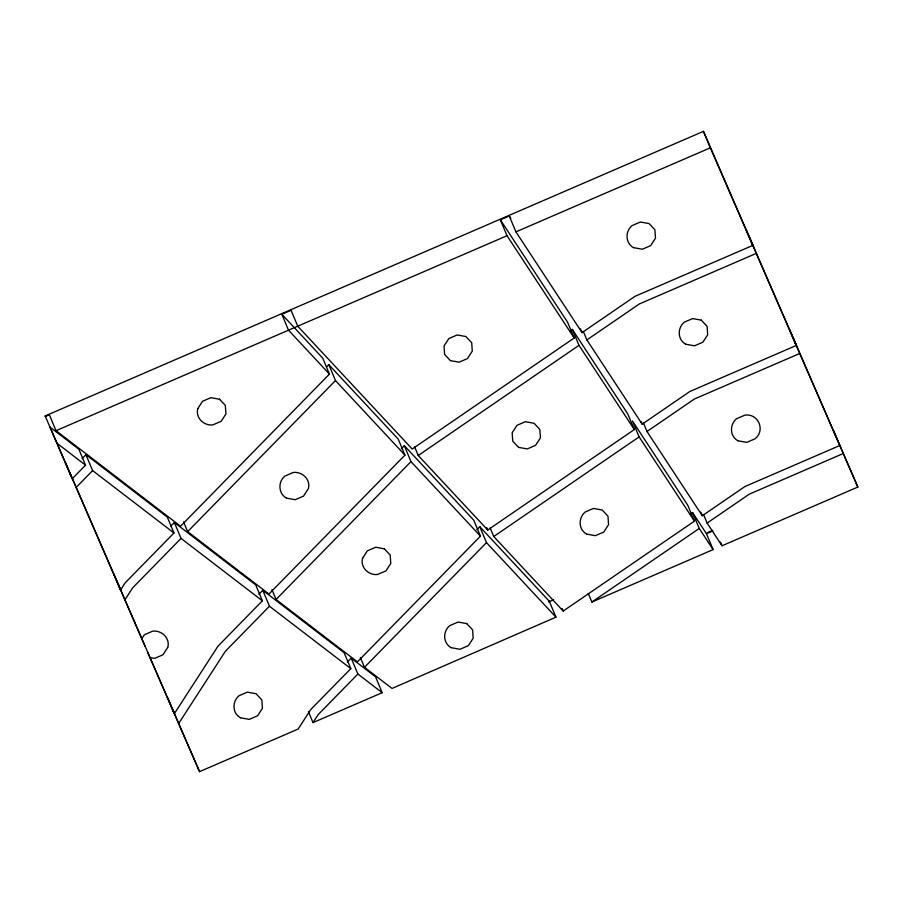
<?xml version="1.0" encoding="UTF-8"?>
<svg xmlns="http://www.w3.org/2000/svg" width="903" height="903" viewBox="0 0 903 903"><rect width="100%" height="100%" fill="white"/><g stroke="black" fill="none" stroke-linecap="round" stroke-linejoin="round"><path stroke-width="1.35" d="M586.668 534.102C578.349 529.689 578.157 517.837 585.121 512.069L593.497 508.445L602.222 510.037L607.979 516.211L608.566 524.632L603.757 532.07L595.393 535.682L586.826 534.124M219.463 399.228L225.276 405.312L225.976 413.845L221.167 421.283L212.792 424.907C203.796 425.979 195.285 417.75 197.802 408.585M240.514 717.795C232.195 713.381 232.015 701.529 238.979 695.761L247.343 692.138L256.08 693.73L261.836 699.904L262.423 708.324L257.615 715.752L249.239 719.375L240.672 717.817M286.465 498.106C278.372 493.602 277.729 481.818 284.93 476.084L293.294 472.461C302.212 471.4 310.835 479.459 308.374 488.636L303.566 496.074L295.191 499.698L286.623 498.14M384.26 548.81L390.186 555.018L390.773 563.427L385.965 570.865L377.589 574.489C368.684 575.561 359.936 567.355 362.611 558.167M450.371 360.602L444.615 354.416L444.028 346.007L448.836 338.569L457.2 334.957L465.925 336.537L471.693 342.711L472.28 351.132L467.472 358.57L459.096 362.182L450.529 360.636M466.659 623.601L472.585 629.809L473.172 638.218L468.364 645.656L459.999 649.28L451.421 647.722M518.514 447.346L512.757 441.172L512.17 432.751L516.979 425.324L525.343 421.701L534.079 423.281L539.836 429.467L540.423 437.876L535.614 445.314L527.25 448.938L518.683 447.38M633.567 247.659C625.248 243.234 625.068 231.394 632.032 225.626L640.408 222.003L649.133 223.594L654.889 229.768L655.476 238.189L650.668 245.616L642.304 249.239L633.737 247.682M701.292 320.147L707.105 326.344L707.692 334.753L702.884 342.192L694.52 345.815L685.953 344.257M737.999 440.799C729.635 436.352 729.534 424.523 736.464 418.766L744.84 415.143C758.351 413.134 765.665 430.438 755.1 438.768L746.736 442.38L738.169 440.822M167.71 647.462L162.992 654.765L154.616 658.377L149.932 657.531L147.629 652.192M451.263 647.699C442.899 643.365 442.673 631.31 449.728 625.666L458.092 622.043L466.828 623.623M685.783 344.224C677.431 339.788 677.318 327.958 684.248 322.19L692.624 318.578L701.349 320.159M197.712 408.72L202.52 401.282L210.896 397.67L219.621 399.25M69.35 471.626L120.573 589.998L125.246 582.762L173.963 532.973L167.292 517.069L85.943 454.672L82.038 458.656M145.135 646.446L124.874 599.897L132.662 587.842L181.029 538.402L174.358 522.487L170.498 526.449M141.771 638.76L144.356 634.764L152.72 631.152C161.637 630.091 170.261 638.15 167.8 647.327M149.932 657.531L174.347 713.663L217.984 646.176L262.378 600.8L255.707 584.884L174.358 522.487M262.784 590.314L344.133 652.711L350.804 668.626L310.722 709.577L298.159 729.026L199.552 771.647L178.647 723.563L225.4 651.244L269.455 606.229L262.784 590.314L258.868 594.321M362.521 558.302L367.329 550.875L375.693 547.252L384.43 548.832M308.386 711.587L313.002 722.603L318.149 714.657L357.87 674.044L351.199 658.14L347.328 662.102M72.206 478.782L85.537 465.158L78.866 449.242L49.981 427.085L72.206 478.782L65.535 462.867M76.021 487.541L92.614 470.587L85.943 454.672M326.83 366.674L328.805 364.654L398.268 439.197L404.939 455.112L268.981 594.05L187.643 531.653L183.535 521.866M510.782 218.3L509.247 215.964L500.352 219.801L567.513 322.089L574.184 338.004L412.208 449.017L297.742 326.197L291.071 310.282L281.849 314.278L322.755 358.175L329.426 374.09L180.566 526.235L56.02 430.697L49.349 414.793L45.376 416.509L45.15 415.956L703.448 131.353L857.85 487.044L722.016 545.773L707.105 523.063L703.516 514.496M187.643 531.653L335.476 380.569L328.805 364.654M401.35 448.701L404.307 445.676L473.77 520.218L480.441 536.134L357.407 661.876L276.058 599.479L271.95 589.682M276.058 599.479L410.978 461.591L404.307 445.676M476.863 529.711L479.809 526.697L549.284 601.24L555.955 617.155L392.037 688.436L364.485 667.306L360.376 657.508M364.485 667.306L486.48 542.613L479.809 526.697M549.284 601.24L548.572 601.962L553.618 599.773M570.007 330.995L572.321 329.414L627.641 413.653L634.312 429.568L487.71 530.038L418.247 455.496L414.646 446.929M509.247 215.964L515.918 231.868L582.051 332.609L634.956 296.353L752.786 245.413L746.115 229.497M418.247 455.496L578.992 345.33L572.321 329.414M789.617 329.55L796.288 345.465L689.926 391.45L642.18 424.173L586.86 339.934L639.347 303.961L756.262 253.416L749.592 237.5M493.749 536.517L639.121 436.894L632.45 420.979L687.759 505.217L694.43 521.133L563.212 611.049L493.749 536.517L490.16 527.95M799.776 353.468L839.79 445.518L744.896 486.548L702.297 515.737L646.988 431.499L694.317 399.058L799.776 353.468L793.094 337.553M690.253 514.123L692.567 512.543L706.451 533.696L713.122 549.611L591.871 602.041L588.282 593.463M591.871 602.041L699.238 528.458L692.567 512.543M707.105 523.063L749.298 494.155L843.278 453.52L833.119 429.602M56.02 430.697L507.023 235.717L574.184 338.004M515.918 231.868L710.345 147.81L703.448 131.353M707.388 532.646L712.569 530.411M706.451 533.696L712.806 530.953M313.002 722.603L382.183 692.691L375.513 676.776L351.199 658.14M56.652 443.001L85.537 465.158M92.614 470.587L173.963 532.973M181.029 538.402L262.378 600.8M269.455 606.229L350.804 668.626M357.87 674.044L382.183 692.691M329.426 374.09L288.52 330.182L281.849 314.278M335.476 380.569L404.939 455.112M410.978 461.591L480.441 536.134M486.48 542.613L555.955 617.155M578.992 345.33L634.312 429.568M639.121 436.894L694.43 521.133M699.238 528.458L713.122 549.611M710.345 147.81L752.786 245.413M756.262 253.416L796.288 345.465M843.278 453.52L857.85 487.044M45.15 415.956L199.552 771.647M720.47 542.093L722.016 545.773M700.751 512.069L702.297 515.737M643.387 422.931L646.988 431.499M641.153 421.724L642.18 424.173M583.27 331.367L586.86 339.934M580.516 328.94L582.051 332.609M500.352 219.801L507.023 235.717M562.185 608.611L563.212 611.049M486.683 527.589L487.71 530.038M171.976 707.647L178.647 723.563M167.676 697.759L174.347 713.663M118.203 583.981L124.874 599.897M113.902 574.082L120.573 589.998"/></g></svg>
